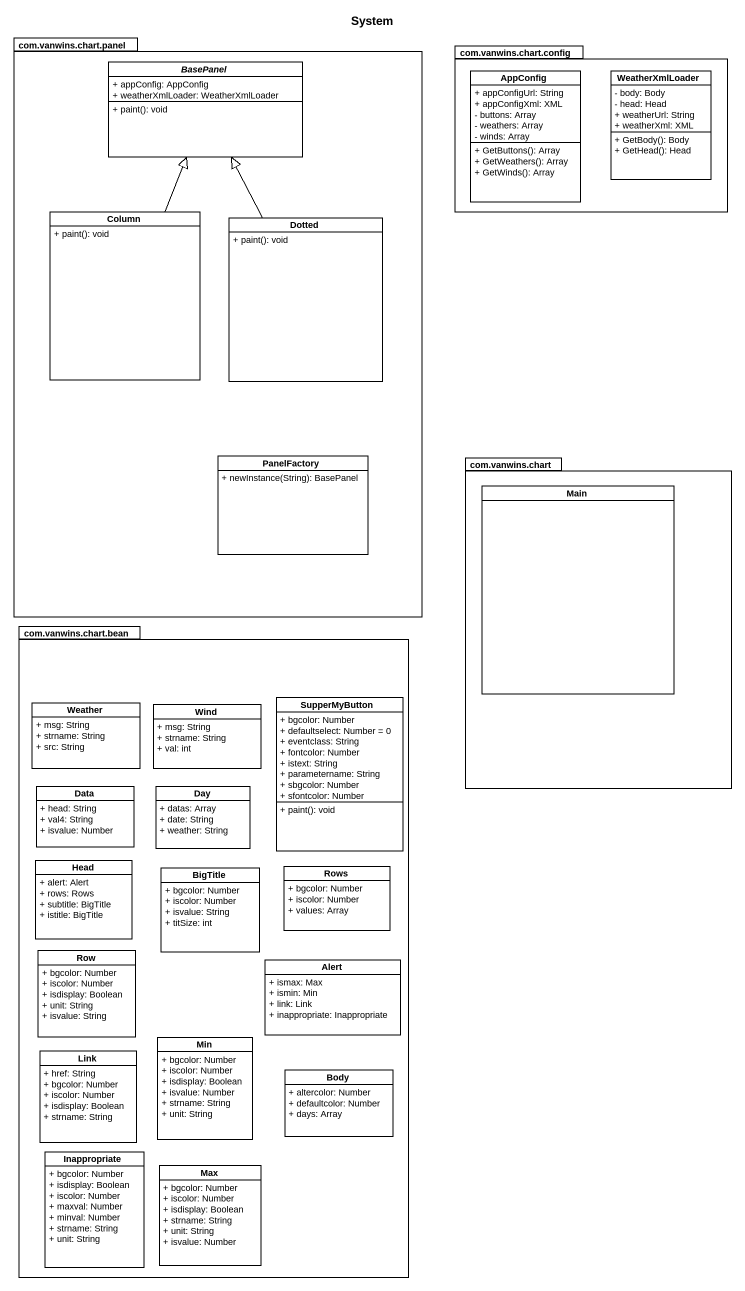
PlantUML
@startuml
title System
hide circle
hide empty members
skinparam classAttributeIconSize 0
package "com.vanwins.chart.panel" as com_vanwins_chart_panel {
  abstract class BasePanel {
    + appConfig: AppConfig
    + weatherXmlLoader: WeatherXmlLoader
    + paint(): void
  }
  class Column {
    + paint(): void
  }
  class Dotted {
    + paint(): void
  }
  class PanelFactory {
    + newInstance(String): BasePanel
  }
}
package "com.vanwins.chart.config" as com_vanwins_chart_config {
  class AppConfig {
    + appConfigUrl: String
    + appConfigXml: XML
    - buttons: Array
    - weathers: Array
    - winds: Array
    + GetButtons(): Array
    + GetWeathers(): Array
    + GetWinds(): Array
  }
  class WeatherXmlLoader {
    - body: Body
    - head: Head
    + weatherUrl: String
    + weatherXml: XML
    + GetBody(): Body
    + GetHead(): Head
  }
}
package "com.vanwins.chart" as com_vanwins_chart {
  class Main
}
package "com.vanwins.chart.bean" as com_vanwins_chart_bean {
  class Weather {
    + msg: String
    + strname: String
    + src: String
  }
  class Wind {
    + msg: String
    + strname: String
    + val: int
  }
  class SupperMyButton {
    + bgcolor: Number
    + defaultselect: Number = 0
    + eventclass: String
    + fontcolor: Number
    + istext: String
    + parametername: String
    + sbgcolor: Number
    + sfontcolor: Number
    + paint(): void
  }
  class Data {
    + head: String
    + val4: String
    + isvalue: Number
  }
  class Day {
    + datas: Array
    + date: String
    + weather: String
  }
  class Head {
    + alert: Alert
    + rows: Rows
    + subtitle: BigTitle
    + istitle: BigTitle
  }
  class BigTitle {
    + bgcolor: Number
    + iscolor: Number
    + isvalue: String
    + titSize: int
  }
  class Rows {
    + bgcolor: Number
    + iscolor: Number
    + values: Array
  }
  class Row {
    + bgcolor: Number
    + iscolor: Number
    + isdisplay: Boolean
    + unit: String
    + isvalue: String
  }
  class Alert {
    + ismax: Max
    + ismin: Min
    + link: Link
    + inappropriate: Inappropriate
  }
  class Link {
    + href: String
    + bgcolor: Number
    + iscolor: Number
    + isdisplay: Boolean
    + strname: String
  }
  class Min {
    + bgcolor: Number
    + iscolor: Number
    + isdisplay: Boolean
    + isvalue: Number
    + strname: String
    + unit: String
  }
  class Body {
    + altercolor: Number
    + defaultcolor: Number
    + days: Array
  }
  class Inappropriate {
    + bgcolor: Number
    + isdisplay: Boolean
    + iscolor: Number
    + maxval: Number
    + minval: Number
    + strname: String
    + unit: String
  }
  class Max {
    + bgcolor: Number
    + iscolor: Number
    + isdisplay: Boolean
    + strname: String
    + unit: String
    + isvalue: Number
  }
}
Column -up-|> BasePanel
Dotted -up-|> BasePanel
@enduml
